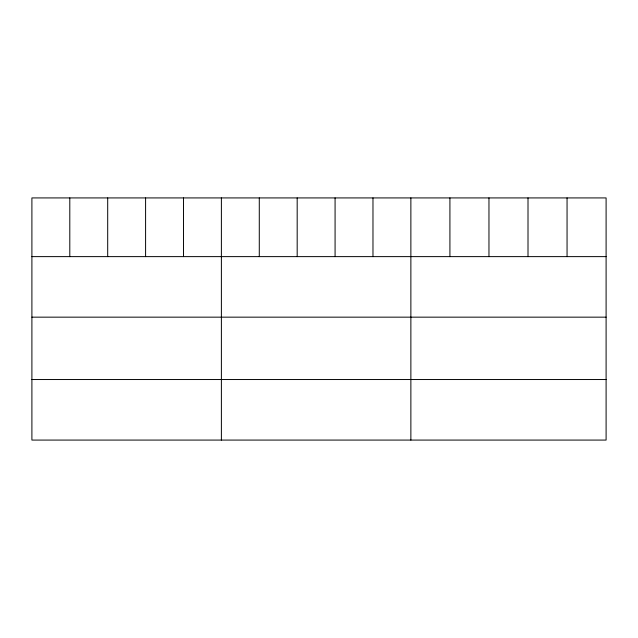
<?xml version="1.0" encoding="UTF-8"?>
<svg xmlns="http://www.w3.org/2000/svg" width="638" height="638" viewBox="0 0 638 638"><rect width="100%" height="100%" fill="white"/><g stroke="black" fill="none" stroke-linecap="round" stroke-linejoin="round"><path stroke-width="0.96" d="M606.1 256.62L606.1 440.076L31.9 440.076L31.9 197.924L606.1 197.924L606.1 256.62L31.9 256.62M31.9 317.158L606.1 317.158M31.9 379.53L606.1 379.53M567.054 197.924L567.054 256.62M528.009 197.924L528.009 256.62M488.963 197.924L488.963 256.62M449.918 197.924L449.918 256.62M410.872 197.924L410.872 440.076M372.975 197.924L372.975 256.62M335.078 197.924L335.078 256.62M297.18 197.924L297.18 256.62M259.283 197.924L259.283 256.62M221.386 197.924L221.386 440.076M183.489 197.924L183.489 256.62M145.592 197.924L145.592 256.62M107.694 197.924L107.694 256.62M69.797 197.924L69.797 256.62"/></g></svg>
